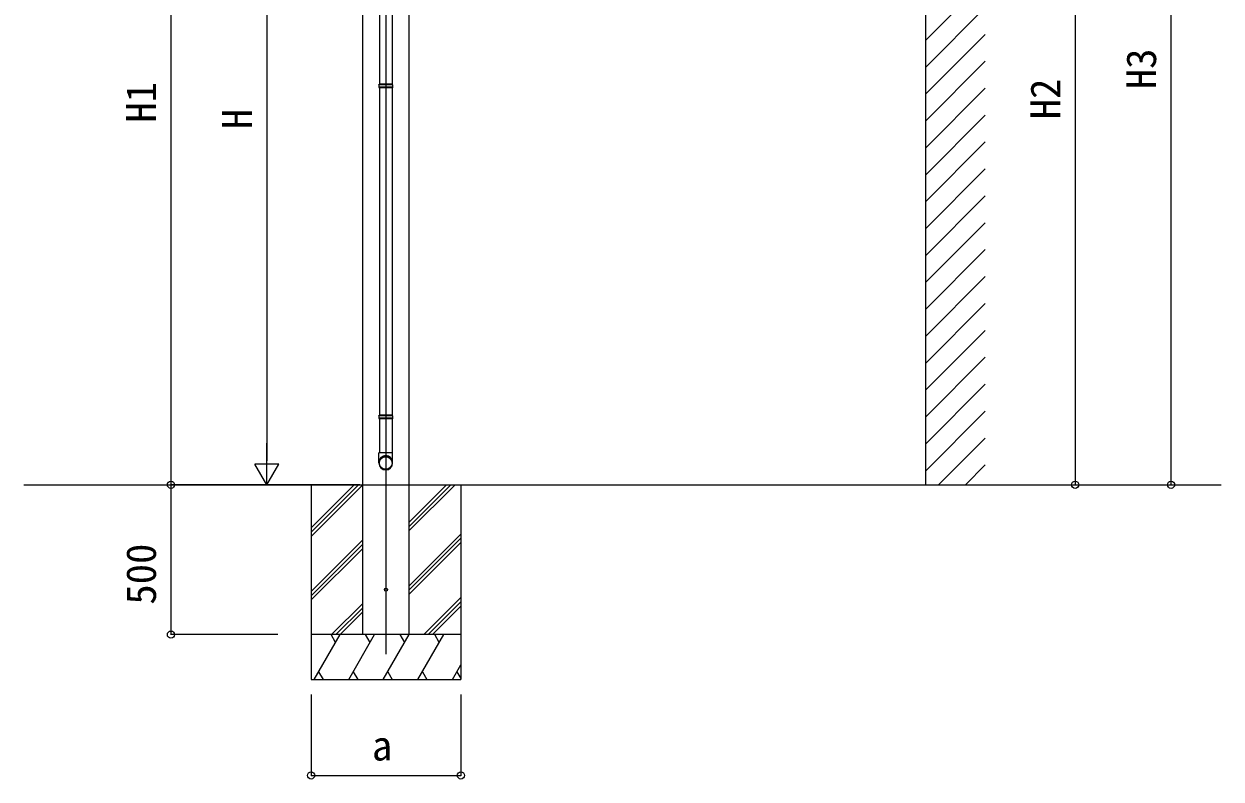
# Model space of a CAD drawing. Units: millimetres, scale not verified. Extents: x -7000 to 7000, y -10401 to 10355.
# Drawn here: x -206 to 3790, y 1062 to 3581 of the extents above; entities that cross this region are included whole.
import ezdxf
from ezdxf.enums import TextEntityAlignment as Align

# ---------------------------------------------------------------- set-up
doc = ezdxf.new("R2010")
doc.units = ezdxf.units.MM
doc.header["$LTSCALE"] = 50
for name, color, linetype in [('0-3_YKK_12', 2, 'Continuous'), ('0-4_YKK_13', 4, 'Continuous'), ('0-5_YKK_A1', 4, 'Continuous'), ('0-6_YKK_D', 6, 'Continuous')]:
    doc.layers.add(name, color=color, linetype=linetype)
doc.styles.add('ＭＳ ゴシック', font='')
doc.styles.get('ＭＳ ゴシック').set_extended_font_data('MS Gothic')

msp = doc.modelspace()

# ---------------------------------------------------------------- linework, layer by layer
at = {"layer": '0-3_YKK_12'}
msp.add_line((1002.32, 4863.45), (1002.32, 1478.8), dxfattribs=at)
at = {"layer": '0-4_YKK_13'}
for p, q in [((980.55, 4473.34), (980.55, 3380.47)), ((1022.55, 4473.34), (1022.55, 3380.47)), ((978.55, 3378.47), (979.55, 3380.47)), ((1024.55, 3378.47), (978.55, 3378.47)), ((1024.55, 3370.47), (978.55, 3370.47)), ((1023.55, 3380.47), (979.55, 3380.47)), ((1023.55, 3368.47), (979.55, 3368.47)), ((980.55, 3368.47), (980.55, 2275.59)), ((1022.55, 3368.47), (1022.55, 2275.59)), ((1024.55, 3378.47), (1023.55, 3380.47)), ((1024.55, 3370.47), (1023.55, 3368.47)), ((1024.55, 3378.47), (1024.55, 3370.47)), ((978.55, 2273.59), (979.55, 2275.59)), ((1024.55, 2273.59), (978.55, 2273.59)), ((1024.55, 2265.59), (978.55, 2265.59)), ((1023.55, 2275.59), (979.55, 2275.59)), ((1023.55, 2263.59), (979.55, 2263.59)), ((980.55, 2263.59), (980.55, 2150.48)), ((1022.55, 2263.59), (1022.55, 2150.48)), ((1024.55, 2273.59), (1023.55, 2275.59)), ((1024.55, 2265.59), (1023.55, 2263.59)), ((1024.55, 2273.59), (1024.55, 2265.59)), ((978.55, 2116.34), (978.55, 2150.48)), ((1024.55, 2150.48), (978.55, 2150.48)), ((1024.55, 2116.34), (1024.55, 2150.48))]:
    msp.add_line(p, q, dxfattribs=at)
for points in [[(978.55, 3378.47), (978.55, 3370.47), (979.55, 3368.47)], [(978.55, 2273.59), (978.55, 2265.59), (979.55, 2263.59)]]:
    msp.add_lwpolyline(points, dxfattribs=at)
msp.add_circle((1002.32, 1693.51), 5, dxfattribs=at)
for centre, major_axis, ratio, start_param, end_param in [((1001.55, 2118.08), (-23, 0), 0.996195, 3.1415927, 6.2831853), ((1001.55, 2116.34), (-23, 0), 0.996195, 3.1415927, 6.2831853), ((1001.55, 2116.34), (0, -23.43), 0.981806, 4.712389, 7.8539816)]:
    msp.add_ellipse(centre, major_axis=major_axis, ratio=ratio, start_param=start_param, end_param=end_param, dxfattribs=at)
msp.add_ellipse((1001.55, 2116.34), major_axis=(21, 0), ratio=0.996195, dxfattribs=at)
at = {"layer": '0-5_YKK_A1'}
for p, q in [((2802.9, 5173.74), (2802.9, 2043.51)), ((924.57, 1543.51), (924.57, 4658.27)), ((1080.07, 1543.51), (1080.07, 4672.51)), ((2802.9, 3526.24), (3002.9, 3726.24)), ((2802.9, 3436.43), (3002.9, 3636.43)), ((2802.9, 3346.63), (3002.9, 3546.63)), ((2802.9, 3256.83), (3002.9, 3456.83)), ((2802.9, 3167.03), (3002.9, 3367.03)), ((2802.9, 3077.22), (3002.9, 3277.22)), ((2802.9, 2987.42), (3002.9, 3187.42)), ((2802.9, 2897.62), (3002.9, 3097.62)), ((2802.9, 2807.82), (3002.9, 3007.82)), ((2802.9, 2718.01), (3002.9, 2918.01)), ((2802.9, 2628.21), (3002.9, 2828.21)), ((2802.9, 2538.41), (3002.9, 2738.41)), ((2802.9, 2448.61), (3002.9, 2648.61)), ((2802.9, 2358.8), (3002.9, 2558.8)), ((2802.9, 2269), (3002.9, 2469)), ((2802.9, 2179.2), (3002.9, 2379.2)), ((2802.9, 2089.4), (3002.9, 2289.4)), ((2846.81, 2043.51), (3002.9, 2199.59)), ((2936.62, 2043.51), (3002.9, 2109.79)), ((-206.17, 2043.51), (3789.78, 2043.51)), ((752.32, 2043.51), (752.32, 1393.51)), ((752.32, 1899.53), (896.3, 2043.51)), ((752.32, 1885.39), (910.44, 2043.51)), ((752.32, 1871.25), (924.58, 2043.51)), ((1080.07, 1890.63), (1232.95, 2043.51)), ((1080.07, 1904.77), (1218.81, 2043.51)), ((1080.07, 1918.91), (1204.67, 2043.51)), ((1252.32, 2043.51), (1252.32, 1393.51)), ((1080.07, 1706.78), (1252.32, 1879.03)), ((752.32, 1687.4), (924.57, 1859.65)), ((752.32, 1673.26), (924.57, 1845.51)), ((1080.07, 1692.64), (1252.32, 1864.89)), ((1080.07, 1678.5), (1252.32, 1850.75)), ((752.32, 1659.11), (924.57, 1831.36)), ((820.56, 1543.51), (924.57, 1647.52)), ((1128.93, 1543.51), (1252.32, 1666.9)), ((1143.07, 1543.51), (1252.32, 1652.76)), ((1157.21, 1543.51), (1252.32, 1638.61)), ((834.7, 1543.51), (924.57, 1633.37)), ((848.84, 1543.51), (924.57, 1619.23)), ((1252.32, 1543.51), (752.32, 1543.51)), ((762.33, 1393.51), (848.94, 1543.51)), ((833.94, 1517.53), (818.93, 1543.51)), ((877.8, 1393.51), (964.41, 1543.51)), ((1080.07, 1543.51), (924.57, 1543.51)), ((949.41, 1517.53), (934.41, 1543.51)), ((993.27, 1393.51), (1079.88, 1543.51)), ((1064.88, 1517.53), (1049.88, 1543.51)), ((1108.74, 1393.51), (1195.35, 1543.51)), ((1180.35, 1517.53), (1165.35, 1543.51)), ((1224.22, 1393.51), (1252.32, 1442.19)), ((777.33, 1419.49), (792.33, 1393.51)), ((892.8, 1419.49), (907.8, 1393.51)), ((1008.27, 1419.49), (1023.27, 1393.51)), ((1123.74, 1419.49), (1138.74, 1393.51)), ((1239.21, 1419.49), (1252.32, 1396.79)), ((752.32, 1393.51), (1252.32, 1393.51))]:
    msp.add_line(p, q, dxfattribs=at)
at = {"layer": '0-6_YKK_D'}
for p, q in [((3622.9, 2043.51), (3622.9, 4913.32)), ((3302.9, 4712.49), (3302.9, 2043.51)), ((284.57, 4663), (284.57, 2043.51)), ((604.57, 4463.46), (604.57, 2123.51)), ((604.57, 2043.51), (604.57, 2182.07)), ((604.57, 2043.51), (564.57, 2112.79)), ((644.57, 2112.79), (564.57, 2112.79)), ((604.57, 2043.51), (644.57, 2112.79)), ((652.07, 2043.51), (283.57, 2043.51)), ((914.57, 2043.51), (283.57, 2043.51)), ((284.57, 2043.51), (284.57, 1543.51)), ((914.57, 2043.51), (603.57, 2043.51)), ((2836, 2043.51), (3623.9, 2043.51)), ((2906.27, 2043.51), (3303.9, 2043.51)), ((641.49, 1543.51), (283.57, 1543.51)), ((752.32, 1343.51), (752.32, 1072.51)), ((1252.32, 1343.51), (1252.32, 1072.51)), ((752.32, 1073.51), (1252.32, 1073.51))]:
    msp.add_line(p, q, dxfattribs=at)
for centre in [(284.57, 2043.51), (284.57, 2043.51), (3302.9, 2043.51), (3622.9, 2043.51), (284.57, 1543.51), (752.32, 1073.51), (1252.32, 1073.51)]:
    msp.add_circle(centre, 12, dxfattribs=at)

# ---------------------------------------------------------------- texts
at = {"layer": '0-6_YKK_D', "style": 'ＭＳ ゴシック'}
for s, p in [('H3', (3602.9, 3363.66)), ('H1', (264.57, 3252.03)), ('H2', (3282.9, 3263.25)), ('H', (584.57, 3230.12)), ('500', (264.57, 1643.6))]:
    msp.add_text(s, height=99.71, rotation=90, dxfattribs=at).set_placement(p, align=Align.BOTTOM_LEFT)
msp.add_text('a', height=99.71, dxfattribs=at).set_placement((955.18, 1093.51), align=Align.BOTTOM_LEFT)

doc.saveas('drawing.dxf')
